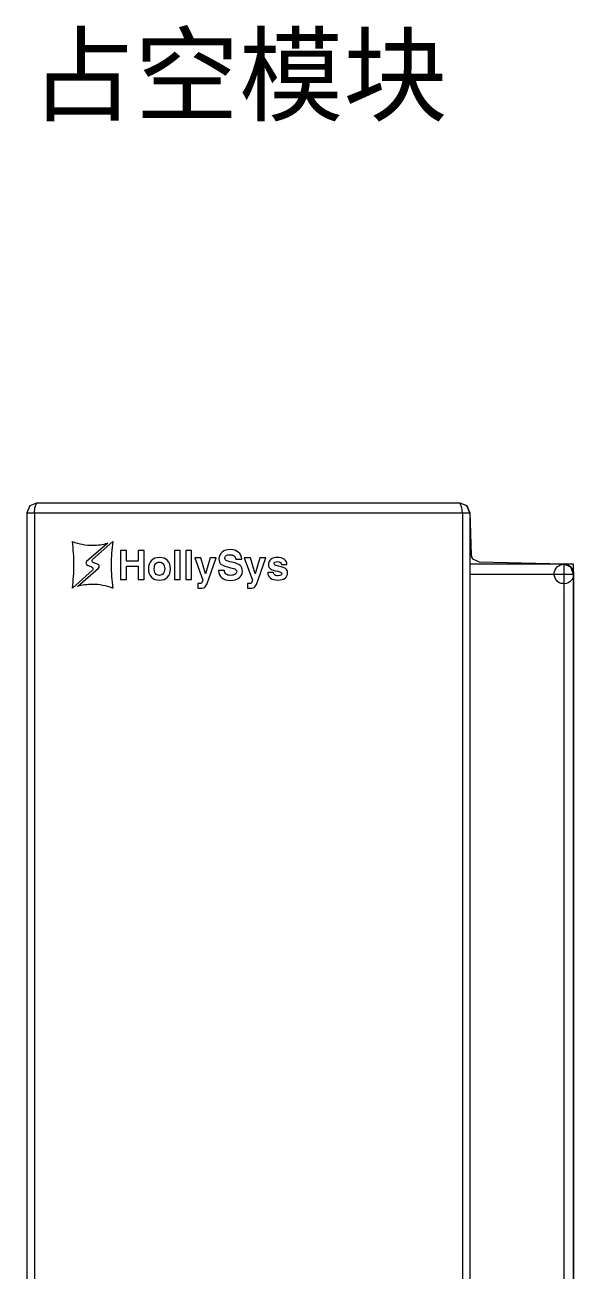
# Model space of a CAD drawing. Header units: millimetres. Extents: x 33157 to 59611, y -29750 to 1750.
# Drawn here: x 53368.4 to 53413.3, y -4413 to -4311.2 of the extents above; entities that cross this region are included whole.
import ezdxf

# ---------------------------------------------------------------- set-up
doc = ezdxf.new("R2010")
doc.units = ezdxf.units.MM
doc.layers.add('layer 1', color=7, linetype='Continuous', lineweight=18)
doc.layers.add('细实线', color=7, linetype='Continuous', lineweight=20)
doc.styles.add('WMF-宋体0', font='')
doc.styles.get('WMF-宋体0').set_extended_font_data('宋体')

msp = doc.modelspace()

# ---------------------------------------------------------------- linework, layer by layer
at = {"layer": 'layer 1', "lineweight": 9}
for p, q in [((53368.53, -4351.06), (53368.53, -4515.47)), ((53369.15, -4351.06), (53369.15, -4415.41)), ((53404.15, -4351.06), (53404.15, -4415.41)), ((53404.74, -4351.06), (53404.74, -4478.21)), ((53412.45, -4355.26), (53412.45, -4476.47)), ((53413.24, -4356.04), (53413.24, -4356.08)), ((53413.24, -4356.08), (53413.24, -4475.99))]:
    msp.add_line(p, q, dxfattribs=at)
msp.add_lwpolyline([(53404.74, -4478.26), (53413.24, -4478.26), (53413.24, -4355.26), (53404.74, -4355.26)], close=True, dxfattribs=at)
for points, knots in [([(53369.33, -4350.26), (53369.33, -4350.26), (53368.77, -4350.5), (53368.77, -4350.5), (53368.77, -4350.5), (53368.53, -4351.06), (53368.53, -4351.06)], [0, 0, 0, 0, 173751.159762, 173751.159762, 173751.159762, 347502.319524, 347502.319524, 347502.319524, 347502.319524]), ([(53369.15, -4351.06), (53369.15, -4351.06), (53369.17, -4350.64), (53369.17, -4350.64), (53369.17, -4350.64), (53369.33, -4350.26), (53369.33, -4350.26)], [0, 0, 0, 0, 173752.927075, 173752.927075, 173752.927075, 347505.85415, 347505.85415, 347505.85415, 347505.85415]), ([(53404.74, -4351.06), (53404.74, -4351.06), (53404.51, -4350.5), (53404.51, -4350.5), (53404.51, -4350.5), (53403.95, -4350.26), (53403.95, -4350.26)], [0, 0, 0, 0, 173862.244215, 173862.244215, 173862.244215, 347724.488429, 347724.488429, 347724.488429, 347724.488429]), ([(53404.15, -4351.06), (53404.15, -4351.06), (53404.11, -4350.64), (53404.11, -4350.64), (53404.11, -4350.64), (53403.95, -4350.26), (53403.95, -4350.26)], [0, 0, 0, 0, 173861.532444, 173861.532444, 173861.532444, 347723.064887, 347723.064887, 347723.064887, 347723.064887]), ([(53404.76, -4351.04), (53404.76, -4351.04), (53404.53, -4350.48), (53404.53, -4350.48), (53404.53, -4350.48), (53403.97, -4350.26), (53403.97, -4350.26)], [0, 0, 0, 0, 173862.277234, 173862.277234, 173862.277234, 347724.554467, 347724.554467, 347724.554467, 347724.554467]), ([(53404.74, -4354.25), (53404.74, -4354.25), (53404.98, -4354.83), (53404.98, -4354.83), (53404.98, -4354.83), (53405.52, -4355.07), (53405.52, -4355.07)], [0, 0, 0, 0, 173871.203319, 173871.203319, 173871.203319, 347742.406638, 347742.406638, 347742.406638, 347742.406638]), ([(53413.02, -4355.5), (53413.02, -4355.5), (53412.9, -4355.4), (53412.9, -4355.4), (53412.9, -4355.4), (53412.76, -4355.32), (53412.76, -4355.32), (53412.76, -4355.32), (53412.62, -4355.28), (53412.62, -4355.28), (53412.62, -4355.28), (53412.47, -4355.26), (53412.47, -4355.26), (53412.47, -4355.26), (53412.31, -4355.28), (53412.31, -4355.28), (53412.31, -4355.28), (53412.17, -4355.3), (53412.17, -4355.3), (53412.17, -4355.3), (53412.03, -4355.38), (53412.03, -4355.38), (53412.03, -4355.38), (53411.91, -4355.46), (53411.91, -4355.46), (53411.91, -4355.46), (53411.81, -4355.58), (53411.81, -4355.58), (53411.81, -4355.58), (53411.73, -4355.72), (53411.73, -4355.72), (53411.73, -4355.72), (53411.67, -4355.86), (53411.67, -4355.86), (53411.67, -4355.86), (53411.65, -4356), (53411.65, -4356), (53411.65, -4356), (53411.65, -4356.16), (53411.65, -4356.16), (53411.65, -4356.16), (53411.69, -4356.32), (53411.69, -4356.32), (53411.69, -4356.32), (53411.75, -4356.45), (53411.75, -4356.45), (53411.75, -4356.45), (53411.83, -4356.57), (53411.83, -4356.57), (53411.83, -4356.57), (53411.93, -4356.67), (53411.93, -4356.67), (53411.93, -4356.67), (53412.07, -4356.77), (53412.07, -4356.77), (53412.07, -4356.77), (53412.21, -4356.83), (53412.21, -4356.83), (53412.21, -4356.83), (53412.35, -4356.85), (53412.35, -4356.85), (53412.35, -4356.85), (53412.51, -4356.87), (53412.51, -4356.87), (53412.51, -4356.87), (53412.66, -4356.83), (53412.66, -4356.83), (53412.66, -4356.83), (53412.8, -4356.79), (53412.8, -4356.79), (53412.8, -4356.79), (53412.92, -4356.71), (53412.92, -4356.71), (53412.92, -4356.71), (53413.04, -4356.59), (53413.04, -4356.59), (53413.04, -4356.59), (53413.14, -4356.47), (53413.14, -4356.47), (53413.14, -4356.47), (53413.2, -4356.33), (53413.2, -4356.33), (53413.2, -4356.33), (53413.24, -4356.2), (53413.24, -4356.2), (53413.24, -4356.2), (53413.24, -4356.04), (53413.24, -4356.04), (53413.24, -4356.04), (53413.22, -4355.9), (53413.22, -4355.9), (53413.22, -4355.9), (53413.18, -4355.74), (53413.18, -4355.74), (53413.18, -4355.74), (53413.1, -4355.62), (53413.1, -4355.62), (53413.1, -4355.62), (53413.02, -4355.5), (53413.02, -4355.5)], [0, 0, 0, 0, 136815.821111, 136815.821111, 136815.821111, 273631.642223, 273631.642223, 273631.642223, 410447.463334, 410447.463334, 410447.463334, 547263.284445, 547263.284445, 547263.284445, 684079.105557, 684079.105557, 684079.105557, 820894.926668, 820894.926668, 820894.926668, 957710.747779, 957710.747779, 957710.747779, 1094526.568891, 1094526.568891, 1094526.568891, 1231342.390002, 1231342.390002, 1231342.390002, 1368158.211113, 1368158.211113, 1368158.211113, 1504974.032224, 1504974.032224, 1504974.032224, 1641789.853336, 1641789.853336, 1641789.853336, 1778605.674447, 1778605.674447, 1778605.674447, 1915421.495558, 1915421.495558, 1915421.495558, 2052237.31667, 2052237.31667, 2052237.31667, 2189053.137781, 2189053.137781, 2189053.137781, 2325868.958892, 2325868.958892, 2325868.958892, 2462684.780004, 2462684.780004, 2462684.780004, 2599500.601115, 2599500.601115, 2599500.601115, 2736316.422226, 2736316.422226, 2736316.422226, 2873132.243338, 2873132.243338, 2873132.243338, 3009948.064449, 3009948.064449, 3009948.064449, 3146763.88556, 3146763.88556, 3146763.88556, 3283579.706672, 3283579.706672, 3283579.706672, 3420395.527783, 3420395.527783, 3420395.527783, 3557211.348894, 3557211.348894, 3557211.348894, 3694027.170006, 3694027.170006, 3694027.170006, 3830842.991117, 3830842.991117, 3830842.991117, 3967658.812228, 3967658.812228, 3967658.812228, 4104474.63334, 4104474.63334, 4104474.63334, 4241290.454451, 4241290.454451, 4241290.454451, 4378106.275562, 4378106.275562, 4378106.275562, 4514922.096673, 4514922.096673, 4514922.096673, 4514922.096673]), ([(53413.24, -4356.08), (53413.24, -4356.08), (53413, -4355.5), (53413, -4355.5), (53413, -4355.5), (53412.45, -4355.26), (53412.45, -4355.26)], [0, 0, 0, 0, 173897.358053, 173897.358053, 173897.358053, 347794.716106, 347794.716106, 347794.716106, 347794.716106]), ([(53413.24, -4356.04), (53413.24, -4356.04), (53413.02, -4355.48), (53413.02, -4355.48), (53413.02, -4355.48), (53412.47, -4355.24), (53412.47, -4355.24)], [0, 0, 0, 0, 173897.386769, 173897.386769, 173897.386769, 347794.773539, 347794.773539, 347794.773539, 347794.773539])]:
    msp.add_open_spline(points, degree=3, knots=knots, dxfattribs=at)
for points in [[(53403.95, -4350.26), (53403.95, -4350.26), (53369.33, -4350.26), (53369.33, -4350.26)], [(53368.53, -4351.06), (53368.53, -4351.06), (53404.74, -4351.06), (53404.74, -4351.06)], [(53404.76, -4351.04), (53404.76, -4351.04), (53404.86, -4354.49), (53404.86, -4354.49)], [(53412.45, -4355.26), (53412.45, -4355.26), (53404.74, -4355.26), (53404.74, -4355.26)], [(53404.86, -4354.49), (53404.86, -4354.49), (53404.9, -4354.73), (53404.9, -4354.73)], [(53405.52, -4355.07), (53405.52, -4355.07), (53412.47, -4355.24), (53412.47, -4355.24)], [(53404.76, -4356.08), (53404.76, -4356.08), (53413.24, -4356.08), (53413.24, -4356.08)]]:
    msp.add_open_spline(points, degree=3, dxfattribs=at)
at = {"layer": 'layer 1'}
for points, knots in [([(53373.82, -4355.47), (53373.82, -4355.47), (53373.82, -4355.47), (53373.82, -4355.47), (53373.82, -4355.47), (53373.49, -4355.34), (53373.49, -4355.34), (53373.41, -4355.33), (53373.36, -4355.26), (53373.36, -4355.18), (53373.36, -4355.12), (53373.38, -4355.08), (53373.41, -4355.05), (53373.41, -4355.05), (53373.41, -4355.05), (53373.41, -4355.05), (53373.41, -4355.05), (53375.14, -4353.54), (53375.14, -4353.54), (53374.75, -4353.65), (53374.33, -4353.71), (53373.9, -4353.71), (53373.33, -4353.71), (53372.78, -4353.6), (53372.27, -4353.41), (53372.27, -4353.4), (53372.26, -4353.4), (53372.25, -4353.4), (53372.25, -4353.4), (53372.25, -4353.41), (53372.25, -4353.41), (53372.33, -4354.03), (53372.38, -4354.66), (53372.38, -4355.31), (53372.38, -4355.95), (53372.33, -4356.59), (53372.25, -4357.21), (53372.25, -4357.21), (53372.25, -4357.22), (53372.25, -4357.22), (53372.25, -4357.22), (53373.89, -4355.75), (53373.89, -4355.75), (53373.89, -4355.75), (53373.89, -4355.75), (53373.89, -4355.75), (53373.92, -4355.72), (53373.94, -4355.68), (53373.94, -4355.63), (53373.94, -4355.55), (53373.89, -4355.49), (53373.82, -4355.47)], [0, 0, 0, 0, 138897.769483, 138897.769483, 138897.769483, 277795.538967, 277795.538967, 277795.538967, 416693.30845, 416693.30845, 416693.30845, 555591.077933, 555591.077933, 555591.077933, 694488.847416, 694488.847416, 694488.847416, 833386.6169, 833386.6169, 833386.6169, 972284.386383, 972284.386383, 972284.386383, 1111182.155866, 1111182.155866, 1111182.155866, 1250079.925349, 1250079.925349, 1250079.925349, 1388977.694833, 1388977.694833, 1388977.694833, 1527875.464316, 1527875.464316, 1527875.464316, 1666773.233799, 1666773.233799, 1666773.233799, 1805671.003282, 1805671.003282, 1805671.003282, 1944568.772766, 1944568.772766, 1944568.772766, 2083466.542249, 2083466.542249, 2083466.542249, 2222364.311732, 2222364.311732, 2222364.311732, 2361262.081215, 2361262.081215, 2361262.081215, 2361262.081215]), ([(53373.98, -4355.15), (53373.98, -4355.15), (53373.98, -4355.15), (53373.98, -4355.15), (53373.98, -4355.15), (53374.31, -4355.27), (53374.31, -4355.27), (53374.39, -4355.29), (53374.45, -4355.36), (53374.45, -4355.44), (53374.45, -4355.49), (53374.42, -4355.54), (53374.39, -4355.57), (53374.39, -4355.57), (53374.39, -4355.57), (53374.39, -4355.57), (53374.39, -4355.57), (53372.66, -4357.08), (53372.66, -4357.08), (53373.05, -4356.97), (53373.47, -4356.91), (53373.9, -4356.91), (53374.47, -4356.91), (53375.02, -4357.02), (53375.53, -4357.21), (53375.53, -4357.22), (53375.54, -4357.22), (53375.55, -4357.22), (53375.55, -4357.22), (53375.55, -4357.21), (53375.55, -4357.21), (53375.47, -4356.59), (53375.42, -4355.95), (53375.42, -4355.31), (53375.42, -4354.67), (53375.47, -4354.03), (53375.55, -4353.41), (53375.55, -4353.41), (53375.55, -4353.4), (53375.55, -4353.4), (53375.55, -4353.4), (53373.91, -4354.87), (53373.91, -4354.87), (53373.91, -4354.87), (53373.91, -4354.87), (53373.91, -4354.87), (53373.88, -4354.9), (53373.86, -4354.94), (53373.86, -4354.99), (53373.86, -4355.07), (53373.91, -4355.13), (53373.98, -4355.15)], [0, 0, 0, 0, 138903.068753, 138903.068753, 138903.068753, 277806.137507, 277806.137507, 277806.137507, 416709.20626, 416709.20626, 416709.20626, 555612.275013, 555612.275013, 555612.275013, 694515.343766, 694515.343766, 694515.343766, 833418.41252, 833418.41252, 833418.41252, 972321.481273, 972321.481273, 972321.481273, 1111224.550026, 1111224.550026, 1111224.550026, 1250127.618779, 1250127.618779, 1250127.618779, 1389030.687533, 1389030.687533, 1389030.687533, 1527933.756286, 1527933.756286, 1527933.756286, 1666836.825039, 1666836.825039, 1666836.825039, 1805739.893792, 1805739.893792, 1805739.893792, 1944642.962546, 1944642.962546, 1944642.962546, 2083546.031299, 2083546.031299, 2083546.031299, 2222449.100052, 2222449.100052, 2222449.100052, 2361352.168806, 2361352.168806, 2361352.168806, 2361352.168806]), ([(53376.2, -4354.13), (53376.2, -4354.13), (53376.44, -4354.13), (53376.44, -4354.13), (53376.44, -4354.13), (53376.69, -4354.13), (53376.69, -4354.13), (53376.69, -4354.13), (53376.69, -4355.02), (53376.69, -4355.02), (53376.69, -4355.02), (53377.62, -4355.02), (53377.62, -4355.02), (53377.62, -4355.02), (53377.62, -4354.13), (53377.62, -4354.13), (53377.62, -4354.13), (53377.87, -4354.13), (53377.87, -4354.13), (53377.87, -4354.13), (53378.12, -4354.13), (53378.12, -4354.13), (53378.12, -4354.13), (53378.12, -4356.51), (53378.12, -4356.51), (53378.12, -4356.51), (53377.87, -4356.51), (53377.87, -4356.51), (53377.87, -4356.51), (53377.62, -4356.51), (53377.62, -4356.51), (53377.62, -4356.51), (53377.62, -4355.43), (53377.62, -4355.43), (53377.62, -4355.43), (53376.69, -4355.43), (53376.69, -4355.43), (53376.69, -4355.43), (53376.69, -4356.51), (53376.69, -4356.51), (53376.69, -4356.51), (53376.45, -4356.51), (53376.45, -4356.51), (53376.45, -4356.51), (53376.2, -4356.51), (53376.2, -4356.51), (53376.2, -4356.51), (53376.2, -4354.13), (53376.2, -4354.13)], [0, 0, 0, 0, 139329.672559, 139329.672559, 139329.672559, 278659.345117, 278659.345117, 278659.345117, 417989.017676, 417989.017676, 417989.017676, 557318.690235, 557318.690235, 557318.690235, 696648.362794, 696648.362794, 696648.362794, 835978.035352, 835978.035352, 835978.035352, 975307.707911, 975307.707911, 975307.707911, 1114637.38047, 1114637.38047, 1114637.38047, 1253967.053028, 1253967.053028, 1253967.053028, 1393296.725587, 1393296.725587, 1393296.725587, 1532626.398146, 1532626.398146, 1532626.398146, 1671956.070704, 1671956.070704, 1671956.070704, 1811285.743263, 1811285.743263, 1811285.743263, 1950615.415822, 1950615.415822, 1950615.415822, 2089945.088381, 2089945.088381, 2089945.088381, 2229274.760939, 2229274.760939, 2229274.760939, 2229274.760939]), ([(53380.61, -4354.13), (53380.61, -4354.13), (53380.84, -4354.13), (53380.84, -4354.13), (53380.84, -4354.13), (53381.07, -4354.13), (53381.07, -4354.13), (53381.07, -4354.13), (53381.07, -4356.51), (53381.07, -4356.51), (53381.07, -4356.51), (53380.84, -4356.51), (53380.84, -4356.51), (53380.84, -4356.51), (53380.61, -4356.51), (53380.61, -4356.51), (53380.61, -4356.51), (53380.61, -4354.13), (53380.61, -4354.13)], [0, 0, 0, 0, 147544.860508, 147544.860508, 147544.860508, 295089.721016, 295089.721016, 295089.721016, 442634.581524, 442634.581524, 442634.581524, 590179.442032, 590179.442032, 590179.442032, 737724.302541, 737724.302541, 737724.302541, 885269.163049, 885269.163049, 885269.163049, 885269.163049]), ([(53381.53, -4354.13), (53381.53, -4354.13), (53381.76, -4354.13), (53381.76, -4354.13), (53381.76, -4354.13), (53382, -4354.13), (53382, -4354.13), (53382, -4354.13), (53382, -4356.51), (53382, -4356.51), (53382, -4356.51), (53381.77, -4356.51), (53381.77, -4356.51), (53381.77, -4356.51), (53381.53, -4356.51), (53381.53, -4356.51), (53381.53, -4356.51), (53381.53, -4354.13), (53381.53, -4354.13)], [0, 0, 0, 0, 147547.297509, 147547.297509, 147547.297509, 295094.595019, 295094.595019, 295094.595019, 442641.892528, 442641.892528, 442641.892528, 590189.190037, 590189.190037, 590189.190037, 737736.487547, 737736.487547, 737736.487547, 885283.785056, 885283.785056, 885283.785056, 885283.785056]), ([(53385.61, -4354.85), (53385.61, -4354.73), (53385.56, -4354.64), (53385.47, -4354.58), (53385.38, -4354.51), (53385.26, -4354.48), (53385.11, -4354.48), (53384.99, -4354.48), (53384.89, -4354.51), (53384.82, -4354.56), (53384.74, -4354.62), (53384.71, -4354.69), (53384.71, -4354.79), (53384.71, -4354.86), (53384.75, -4354.92), (53384.82, -4354.96), (53384.89, -4355), (53385.05, -4355.04), (53385.29, -4355.1), (53385.63, -4355.17), (53385.87, -4355.26), (53385.98, -4355.36), (53386.1, -4355.46), (53386.16, -4355.63), (53386.16, -4355.85), (53386.16, -4356.07), (53386.07, -4356.25), (53385.89, -4356.38), (53385.72, -4356.51), (53385.48, -4356.58), (53385.18, -4356.58), (53384.88, -4356.58), (53384.64, -4356.51), (53384.47, -4356.37), (53384.3, -4356.23), (53384.21, -4356.03), (53384.2, -4355.77), (53384.2, -4355.77), (53384.68, -4355.77), (53384.68, -4355.77), (53384.69, -4355.9), (53384.73, -4356), (53384.82, -4356.07), (53384.91, -4356.13), (53385.03, -4356.17), (53385.18, -4356.17), (53385.34, -4356.17), (53385.46, -4356.14), (53385.55, -4356.09), (53385.64, -4356.04), (53385.69, -4355.97), (53385.69, -4355.88), (53385.69, -4355.79), (53385.65, -4355.72), (53385.59, -4355.68), (53385.53, -4355.64), (53385.39, -4355.59), (53385.19, -4355.55), (53384.81, -4355.46), (53384.56, -4355.37), (53384.43, -4355.28), (53384.3, -4355.18), (53384.24, -4355.03), (53384.24, -4354.82), (53384.24, -4354.59), (53384.32, -4354.41), (53384.49, -4354.27), (53384.66, -4354.13), (53384.88, -4354.07), (53385.17, -4354.07), (53385.44, -4354.07), (53385.65, -4354.14), (53385.82, -4354.28), (53385.99, -4354.42), (53386.08, -4354.61), (53386.1, -4354.85), (53386.1, -4354.85), (53385.61, -4354.85), (53385.61, -4354.85)], [0, 0, 0, 0, 137456.090952, 137456.090952, 137456.090952, 274912.181904, 274912.181904, 274912.181904, 412368.272856, 412368.272856, 412368.272856, 549824.363809, 549824.363809, 549824.363809, 687280.454761, 687280.454761, 687280.454761, 824736.545713, 824736.545713, 824736.545713, 962192.636665, 962192.636665, 962192.636665, 1099648.727617, 1099648.727617, 1099648.727617, 1237104.818569, 1237104.818569, 1237104.818569, 1374560.909521, 1374560.909521, 1374560.909521, 1512017.000474, 1512017.000474, 1512017.000474, 1649473.091426, 1649473.091426, 1649473.091426, 1786929.182378, 1786929.182378, 1786929.182378, 1924385.27333, 1924385.27333, 1924385.27333, 2061841.364282, 2061841.364282, 2061841.364282, 2199297.455234, 2199297.455234, 2199297.455234, 2336753.546186, 2336753.546186, 2336753.546186, 2474209.637139, 2474209.637139, 2474209.637139, 2611665.728091, 2611665.728091, 2611665.728091, 2749121.819043, 2749121.819043, 2749121.819043, 2886577.909995, 2886577.909995, 2886577.909995, 3024034.000947, 3024034.000947, 3024034.000947, 3161490.091899, 3161490.091899, 3161490.091899, 3298946.182851, 3298946.182851, 3298946.182851, 3436402.273804, 3436402.273804, 3436402.273804, 3573858.364756, 3573858.364756, 3573858.364756, 3573858.364756]), ([(53378.71, -4356.31), (53378.55, -4356.15), (53378.47, -4355.92), (53378.47, -4355.64), (53378.47, -4355.36), (53378.55, -4355.13), (53378.71, -4354.96), (53378.88, -4354.79), (53379.09, -4354.71), (53379.37, -4354.71), (53379.65, -4354.71), (53379.87, -4354.79), (53380.03, -4354.96), (53380.19, -4355.13), (53380.27, -4355.36), (53380.27, -4355.64), (53380.27, -4355.92), (53380.19, -4356.15), (53380.03, -4356.31), (53379.87, -4356.48), (53379.65, -4356.56), (53379.37, -4356.56), (53379.09, -4356.56), (53378.88, -4356.48), (53378.71, -4356.31)], [0, 0, 0, 0, 144259.13252, 144259.13252, 144259.13252, 288518.26504, 288518.26504, 288518.26504, 432777.39756, 432777.39756, 432777.39756, 577036.53008, 577036.53008, 577036.53008, 721295.6626, 721295.6626, 721295.6626, 865554.79512, 865554.79512, 865554.79512, 1009813.92764, 1009813.92764, 1009813.92764, 1154073.06016, 1154073.06016, 1154073.06016, 1154073.06016]), ([(53379.69, -4356.03), (53379.76, -4355.94), (53379.8, -4355.81), (53379.8, -4355.64), (53379.8, -4355.46), (53379.76, -4355.32), (53379.69, -4355.23), (53379.61, -4355.14), (53379.51, -4355.09), (53379.37, -4355.09), (53379.23, -4355.09), (53379.13, -4355.14), (53379.05, -4355.23), (53378.98, -4355.32), (53378.95, -4355.46), (53378.95, -4355.64), (53378.95, -4355.81), (53378.98, -4355.94), (53379.05, -4356.03), (53379.13, -4356.12), (53379.23, -4356.17), (53379.37, -4356.17), (53379.51, -4356.17), (53379.61, -4356.12), (53379.69, -4356.03)], [0, 0, 0, 0, 144260.332001, 144260.332001, 144260.332001, 288520.664003, 288520.664003, 288520.664003, 432780.996004, 432780.996004, 432780.996004, 577041.328006, 577041.328006, 577041.328006, 721301.660007, 721301.660007, 721301.660007, 865561.992008, 865561.992008, 865561.992008, 1009822.32401, 1009822.32401, 1009822.32401, 1154082.656011, 1154082.656011, 1154082.656011, 1154082.656011]), ([(53383.38, -4356.55), (53383.28, -4356.85), (53383.19, -4357.03), (53383.12, -4357.11), (53383.05, -4357.18), (53382.92, -4357.22), (53382.73, -4357.22), (53382.73, -4357.22), (53382.51, -4357.22), (53382.51, -4357.22), (53382.51, -4357.22), (53382.51, -4356.84), (53382.51, -4356.84), (53382.52, -4356.85), (53382.55, -4356.85), (53382.6, -4356.85), (53382.72, -4356.85), (53382.81, -4356.83), (53382.84, -4356.78), (53382.87, -4356.74), (53382.89, -4356.68), (53382.91, -4356.57), (53382.91, -4356.57), (53382.26, -4354.75), (53382.26, -4354.75), (53382.26, -4354.75), (53382.51, -4354.75), (53382.51, -4354.75), (53382.51, -4354.75), (53382.77, -4354.75), (53382.77, -4354.75), (53382.77, -4354.75), (53383.15, -4356.06), (53383.15, -4356.06), (53383.15, -4356.06), (53383.15, -4356.06), (53383.15, -4356.06), (53383.15, -4356.06), (53383.53, -4354.75), (53383.53, -4354.75), (53383.53, -4354.75), (53383.77, -4354.75), (53383.77, -4354.75), (53383.77, -4354.75), (53384.01, -4354.75), (53384.01, -4354.75), (53384.01, -4354.75), (53383.38, -4356.55), (53383.38, -4356.55)], [0, 0, 0, 0, 139346.259834, 139346.259834, 139346.259834, 278692.519668, 278692.519668, 278692.519668, 418038.779502, 418038.779502, 418038.779502, 557385.039336, 557385.039336, 557385.039336, 696731.29917, 696731.29917, 696731.29917, 836077.559004, 836077.559004, 836077.559004, 975423.818838, 975423.818838, 975423.818838, 1114770.078672, 1114770.078672, 1114770.078672, 1254116.338506, 1254116.338506, 1254116.338506, 1393462.59834, 1393462.59834, 1393462.59834, 1532808.858174, 1532808.858174, 1532808.858174, 1672155.118008, 1672155.118008, 1672155.118008, 1811501.377842, 1811501.377842, 1811501.377842, 1950847.637676, 1950847.637676, 1950847.637676, 2090193.89751, 2090193.89751, 2090193.89751, 2229540.157344, 2229540.157344, 2229540.157344, 2229540.157344]), ([(53387.44, -4356.55), (53387.34, -4356.85), (53387.25, -4357.03), (53387.18, -4357.11), (53387.11, -4357.18), (53386.98, -4357.22), (53386.79, -4357.22), (53386.79, -4357.22), (53386.57, -4357.22), (53386.57, -4357.22), (53386.57, -4357.22), (53386.57, -4356.84), (53386.57, -4356.84), (53386.58, -4356.85), (53386.61, -4356.85), (53386.66, -4356.85), (53386.78, -4356.85), (53386.86, -4356.83), (53386.9, -4356.78), (53386.92, -4356.74), (53386.95, -4356.68), (53386.97, -4356.57), (53386.97, -4356.57), (53386.31, -4354.75), (53386.31, -4354.75), (53386.31, -4354.75), (53386.57, -4354.75), (53386.57, -4354.75), (53386.57, -4354.75), (53386.83, -4354.75), (53386.83, -4354.75), (53386.83, -4354.75), (53387.21, -4356.06), (53387.21, -4356.06), (53387.21, -4356.06), (53387.21, -4356.06), (53387.21, -4356.06), (53387.21, -4356.06), (53387.58, -4354.75), (53387.58, -4354.75), (53387.58, -4354.75), (53387.83, -4354.75), (53387.83, -4354.75), (53387.83, -4354.75), (53388.07, -4354.75), (53388.07, -4354.75), (53388.07, -4354.75), (53387.44, -4356.55), (53387.44, -4356.55)], [0, 0, 0, 0, 139356.391317, 139356.391317, 139356.391317, 278712.782634, 278712.782634, 278712.782634, 418069.173952, 418069.173952, 418069.173952, 557425.565269, 557425.565269, 557425.565269, 696781.956586, 696781.956586, 696781.956586, 836138.347903, 836138.347903, 836138.347903, 975494.739221, 975494.739221, 975494.739221, 1114851.130538, 1114851.130538, 1114851.130538, 1254207.521855, 1254207.521855, 1254207.521855, 1393563.913172, 1393563.913172, 1393563.913172, 1532920.30449, 1532920.30449, 1532920.30449, 1672276.695807, 1672276.695807, 1672276.695807, 1811633.087124, 1811633.087124, 1811633.087124, 1950989.478441, 1950989.478441, 1950989.478441, 2090345.869759, 2090345.869759, 2090345.869759, 2229702.261076, 2229702.261076, 2229702.261076, 2229702.261076]), ([(53389.34, -4355.28), (53389.34, -4355.21), (53389.31, -4355.16), (53389.26, -4355.12), (53389.2, -4355.08), (53389.12, -4355.05), (53389.03, -4355.05), (53388.94, -4355.05), (53388.87, -4355.07), (53388.82, -4355.1), (53388.77, -4355.13), (53388.75, -4355.17), (53388.75, -4355.23), (53388.75, -4355.27), (53388.78, -4355.3), (53388.83, -4355.33), (53388.89, -4355.36), (53388.99, -4355.39), (53389.13, -4355.42), (53389.42, -4355.48), (53389.61, -4355.55), (53389.7, -4355.63), (53389.8, -4355.7), (53389.85, -4355.82), (53389.85, -4355.98), (53389.85, -4356.16), (53389.78, -4356.3), (53389.64, -4356.4), (53389.5, -4356.51), (53389.31, -4356.56), (53389.09, -4356.56), (53388.81, -4356.56), (53388.61, -4356.51), (53388.46, -4356.4), (53388.31, -4356.3), (53388.23, -4356.15), (53388.23, -4355.95), (53388.23, -4355.95), (53388.7, -4355.95), (53388.7, -4355.95), (53388.7, -4356.03), (53388.74, -4356.09), (53388.81, -4356.14), (53388.87, -4356.19), (53388.97, -4356.21), (53389.09, -4356.21), (53389.18, -4356.21), (53389.25, -4356.19), (53389.3, -4356.16), (53389.36, -4356.13), (53389.38, -4356.08), (53389.38, -4356.03), (53389.38, -4355.99), (53389.36, -4355.95), (53389.31, -4355.93), (53389.26, -4355.9), (53389.17, -4355.87), (53389.04, -4355.84), (53388.74, -4355.78), (53388.54, -4355.71), (53388.44, -4355.63), (53388.34, -4355.56), (53388.29, -4355.44), (53388.29, -4355.29), (53388.29, -4355.11), (53388.36, -4354.97), (53388.49, -4354.87), (53388.62, -4354.76), (53388.79, -4354.71), (53389, -4354.71), (53389.24, -4354.71), (53389.43, -4354.76), (53389.58, -4354.86), (53389.73, -4354.97), (53389.8, -4355.11), (53389.8, -4355.28), (53389.8, -4355.28), (53389.8, -4355.28), (53389.8, -4355.28), (53389.8, -4355.28), (53389.34, -4355.28), (53389.34, -4355.28)], [0, 0, 0, 0, 137272.156303, 137272.156303, 137272.156303, 274544.312606, 274544.312606, 274544.312606, 411816.468909, 411816.468909, 411816.468909, 549088.625212, 549088.625212, 549088.625212, 686360.781515, 686360.781515, 686360.781515, 823632.937818, 823632.937818, 823632.937818, 960905.094121, 960905.094121, 960905.094121, 1098177.250424, 1098177.250424, 1098177.250424, 1235449.406727, 1235449.406727, 1235449.406727, 1372721.56303, 1372721.56303, 1372721.56303, 1509993.719333, 1509993.719333, 1509993.719333, 1647265.875635, 1647265.875635, 1647265.875635, 1784538.031938, 1784538.031938, 1784538.031938, 1921810.188241, 1921810.188241, 1921810.188241, 2059082.344544, 2059082.344544, 2059082.344544, 2196354.500847, 2196354.500847, 2196354.500847, 2333626.65715, 2333626.65715, 2333626.65715, 2470898.813453, 2470898.813453, 2470898.813453, 2608170.969756, 2608170.969756, 2608170.969756, 2745443.126059, 2745443.126059, 2745443.126059, 2882715.282362, 2882715.282362, 2882715.282362, 3019987.438665, 3019987.438665, 3019987.438665, 3157259.594968, 3157259.594968, 3157259.594968, 3294531.751271, 3294531.751271, 3294531.751271, 3431803.907574, 3431803.907574, 3431803.907574, 3569076.063877, 3569076.063877, 3569076.063877, 3706348.22018, 3706348.22018, 3706348.22018, 3706348.22018])]:
    msp.add_open_spline(points, degree=3, knots=knots, dxfattribs=at)

# ---------------------------------------------------------------- texts
at = {"layer": '细实线', "insert": (53385.88, -4315.6), "char_height": 6.25, "width": 149.2905, "attachment_point": 5, "style": 'WMF-宋体0'}
msp.add_mtext('\\pxqc;占空模块', dxfattribs=at)

doc.saveas('drawing.dxf')
